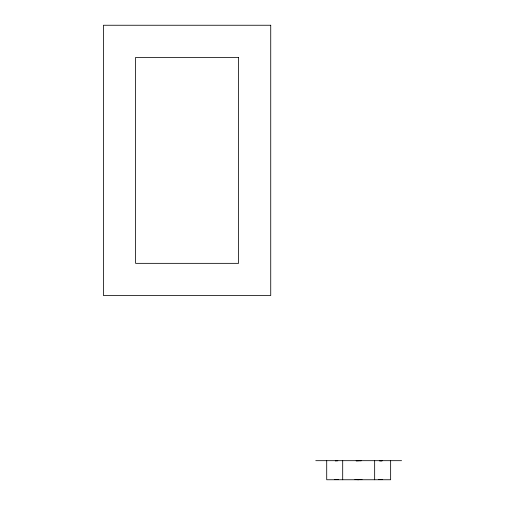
<?xml version="1.0" encoding="UTF-8"?>
<svg xmlns="http://www.w3.org/2000/svg" width="505" height="505" viewBox="0 0 505 505"><rect width="100%" height="100%" fill="white"/><g stroke="black" fill="none" stroke-linecap="round" stroke-linejoin="round"><path stroke-width="0.76" d="M338.457 479.472L334.663 479.472M382.689 479.472L378.977 479.491M338.375 479.491L334.739 479.491M382.613 479.491L378.889 479.466M335.301 460.8L337.82 460.8M379.533 460.8L382.127 460.819M335.364 460.794L336.557 460.68M379.596 460.794L381.988 460.794M362.041 479.529L354.882 479.472M356.158 460.8L361.195 460.8M356.265 460.794L358.676 460.68M315.776 460.68L401.576 460.68M358.676 479.75L355.785 479.586M390.643 460.68L390.643 479.75L326.71 479.75L326.71 460.68M374.659 460.68L374.659 479.75M342.693 460.68L342.693 479.75M270.731 25.25L103.424 25.25L103.424 295.52L270.731 295.52L270.731 25.25M238.556 57.425L135.599 57.425L135.599 263.345L238.556 263.345L238.556 57.425"/></g></svg>
